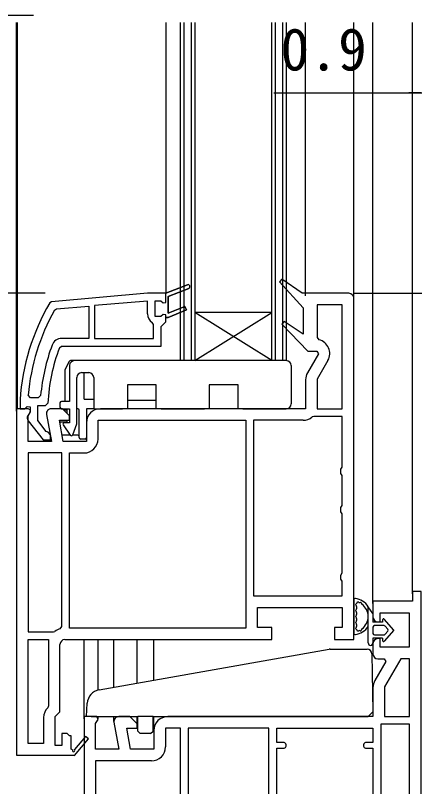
# Model space of a CAD drawing. Units: millimetres, scale not verified. Extents: x -525 to 525, y -783 to 779.
# Drawn here: x -314.2 to -231.4, y 24.7 to 185.1 of the extents above; entities that cross this region are included whole.
import ezdxf
from ezdxf.enums import TextEntityAlignment as Align

# ---------------------------------------------------------------- set-up
doc = ezdxf.new("R2010")
doc.units = ezdxf.units.MM
doc.header["$LTSCALE"] = 4
for name, color, linetype in [('0-2_YKK_11', 7, 'Continuous'), ('0-4_YKK_12', 2, 'Continuous'), ('0-5_YKK_13', 4, 'Continuous'), ('0-7_YKK_D', 6, 'Continuous')]:
    doc.layers.add(name, color=color, linetype=linetype)
doc.styles.add('ＭＳ ゴシック', font='')
doc.styles.get('ＭＳ ゴシック').set_extended_font_data('MS Gothic')

msp = doc.modelspace()

# ---------------------------------------------------------------- linework, layer by layer
at = {"layer": '0-2_YKK_11'}
for p, q in [((-306.142, 123.782), (-305.749, 124.036)), ((-305.126, 115.973), (-304.657, 116.3)), ((-254.495, 100.9), (-264.795, 100.9)), ((-239.995, 54.5), (-239.995, 52.3)), ((-241.395, 32.7), (-239.995, 32.7))]:
    msp.add_line(p, q, dxfattribs=at)
for points in [[(-244.995, 127.3), (-254.706, 127.3), (-258.9, 130.252), (-259.419, 129.661), (-254.495, 124.3), (-254.495, 118.835), (-258.407, 121.456), (-258.911, 120.851), (-253.509, 115.3), (-251.65, 115.3), (-251.323, 114.733), (-253.607, 110.777)], [(-278.248, 128.329), (-282.495, 126.638), (-282.495, 123.164), (-279.046, 124.571), (-278.744, 123.83), (-282.495, 122.3), (-282.995, 122.3), (-282.995, 122.8), (-283.586, 122.875), (-284.07, 122.5), (-285.195, 122.5), (-285.195, 125.7), (-284.07, 125.7), (-283.586, 125.325), (-282.995, 125.4), (-282.995, 127.3), (-278.543, 129.072), (-282.995, 127.3), (-286.795, 127.3), (-306.722, 125.557), (-307.11, 125.311)], [(-304.657, 116.3), (-283.995, 116.3), (-283.995, 120.4), (-283.495, 120.9), (-282.995, 121.4), (-282.995, 122.3), (-282.495, 122.3), (-278.744, 123.83), (-279.046, 124.571), (-282.495, 123.164), (-282.495, 126.638), (-278.248, 128.329)], [(-303.995, 55.301), (-260.995, 55.3), (-260.995, 57.8), (-263.995, 57.8), (-263.995, 62), (-246.395, 62), (-246.395, 57.8), (-247.995, 57.8), (-247.995, 55.3), (-243.995, 55.3), (-243.995, 126.3)], [(-286.795, 123), (-286.795, 125.694), (-297.795, 124.732), (-297.795, 117.9)], [(-305.749, 124.036), (-298.995, 124.627), (-298.995, 117.9), (-304.657, 117.9)], [(-246.395, 103.3), (-246.395, 124.9), (-251.595, 124.9), (-251.595, 118.113), (-251.208, 117.626)], [(-297.795, 117.9), (-285.595, 117.9), (-285.595, 120.809), (-285.826, 121.231)], [(-249.35, 113.35), (-251.595, 109.461), (-251.595, 103.3), (-246.395, 103.3)], [(-253.995, 109.327), (-253.995, 103.3), (-296.595, 103.3)], [(-309.008, 106.053), (-309.506, 105.6), (-311.113, 105.6), (-311.611, 106.146)], [(-313.294, 105.148), (-313.295, 105.115), (-313.295, 103.3), (-312.289, 103.3), (-311.793, 103.738), (-311.195, 103.7), (-311.195, 102.6), (-311.395, 102.2)], [(-311.583, 100.783), (-308.471, 96.8), (-306.995, 96.8), (-306.995, 97.901), (-307.471, 98.401), (-307.84, 98.592), (-309.595, 100.839), (-309.595, 104), (-308.025, 104), (-307.525, 104.471)], [(-313.995, 103.3), (-313.995, 31.3), (-302.129, 31.3), (-301.995, 31.223), (-299.091, 34.641), (-299.7, 35.159), (-302.011, 32.44)], [(-307.78, 102.127), (-306.788, 96.5), (-311.595, 96.5), (-311.595, 101.857), (-311.171, 102.535), (-311.137, 103), (-311.595, 103.3), (-312.495, 103.3), (-313.995, 103.3)], [(-299.495, 100.4), (-299.495, 96.5), (-304.351, 96.5), (-305.127, 100.9), (-302.995, 100.9), (-302.995, 101.8), (-304.495, 103.3), (-306.795, 103.3)], [(-264.795, 100.9), (-264.795, 64.4), (-246.395, 64.4), (-246.395, 67.434), (-246.645, 67.867), (-246.645, 68.733), (-246.395, 69.166), (-246.395, 81.434), (-246.645, 81.867), (-246.645, 82.733), (-246.395, 83.166), (-246.395, 89.434), (-246.645, 89.867), (-246.645, 90.733), (-246.395, 91.166), (-246.395, 101.7), (-252.305, 101.7), (-252.627, 101.583)], [(-266.395, 100.9), (-266.395, 57.7), (-302.995, 57.7), (-302.995, 94.1), (-299.995, 94.1)], [(-297.095, 97), (-297.095, 100.9), (-266.395, 100.9)], [(-311.595, 94.1), (-311.595, 56.9), (-306.363, 56.9), (-306.059, 57.003)], [(-304.954, 57.563), (-304.595, 58.042), (-304.595, 94.1), (-311.595, 94.1)], [(-229.995, 1.3), (-229.995, 65.3), (-231.795, 65.3), (-231.795, 63.3), (-239.995, 63.3), (-239.995, 60)], [(-238.995, 59), (-238.495, 59), (-238.495, 60.9), (-232.495, 60.9), (-232.495, 53.7), (-238.495, 53.7), (-238.495, 55.5), (-238.995, 55.5)], [(-311.595, 33.7), (-311.595, 55.3), (-307.395, 55.301), (-307.395, 41.501), (-307.543, 41.147)], [(-302.39, 32.374), (-302.695, 32.551), (-302.695, 35.3), (-302.995, 35.3), (-303.495, 35.8), (-304.595, 35.8), (-304.595, 33.3), (-305.995, 33.3), (-305.995, 39.3), (-304.995, 40.3), (-304.995, 54.301)], [(-238.995, 51.3), (-237.65, 51.3), (-237.323, 50.733), (-239.607, 46.777)], [(-239.995, 45.327), (-239.995, 39.3), (-282.595, 39.3)], [(-293.78, 38.126), (-292.788, 32.5), (-297.595, 32.5), (-297.595, 37.856), (-297.053, 38.724), (-297.373, 39.3), (-299.995, 39.3), (-299.995, 11.658), (-344.048, 9.35)], [(-308.395, 39.093), (-308.395, 33.701), (-311.595, 33.7)], [(-285.495, 36.4), (-285.495, 32.5), (-290.351, 32.5), (-291.127, 36.9), (-288.995, 36.9), (-288.995, 37.8), (-290.495, 39.3), (-292.795, 39.3)], [(-279.995, -0.3), (-279.995, 36.9), (-283.095, 36.9), (-283.095, 33)], [(-258.595, 33.9), (-259.995, 33.9), (-259.995, 36.9), (-239.995, 36.9), (-239.995, 33.9), (-241.395, 33.9)], [(-239.995, 32.7), (-239.995, -0.3), (-259.995, -0.3), (-259.995, 32.7), (-258.595, 32.7)], [(-285.995, 30.1), (-297.595, 30.1), (-297.595, 12.533)]]:
    msp.add_lwpolyline(points, dxfattribs=at)
for points in [[(-232.395, 39.3), (-232.395, 51.3), (-234.224, 51.3), (-237.595, 45.461), (-237.595, 39.3)], [(-261.595, -0.3), (-261.595, 36.9), (-278.395, 36.9), (-278.395, -0.3)], [(-238.395, 37.7), (-238.395, -0.3), (-232.395, -0.3), (-232.395, 37.7)]]:
    msp.add_lwpolyline(points, close=True, dxfattribs=at)
for centre, radius, start, end in [((-278.395, 128.7), 0.4, 291.69939, 111.69941), ((-278.395, 128.7), 0.4, 291.69939, 111.69941), ((-244.995, 126.3), 1, 0.00001, 89.99999), ((-267.395, 102.1), 46, 149.69629, 176.20063), ((-267.395, 102.1), 44.4, 150.76927, 174.77219), ((-284.695, 123), 2.1, 180.00001, 237.42104), ((-304.657, 115.8), 2.1, 90, 159.81284), ((-251.861, 114.8), 2.9, 329.99998, 76.9794), ((-267.396, 102.1), 41.8, 159.8128, 174.57386), ((-267.395, 102.1), 40.2, 159.81283, 176.6194), ((-251.095, 109.327), 2.9, 150.00001, 180.00002), ((-306.795, 102.3), 1, 90, 189.99998), ((-296.595, 100.4), 2.9, 90.00001, 179.99999), ((-310.795, 101.4), 1, 126.86989, 218.08672), ((-254.495, 103.8), 2.9, 269.99998, 310.11918), ((-299.995, 97), 2.9, 270.00001, 359.99999), ((-238.995, 60), 1, 180.00001, 269.99999), ((-303.995, 54.301), 3.4, 106.3827, 127.37008), ((-303.995, 54.301), 1, 90.00001, 179.99999), ((-238.995, 54.5), 1, 90.00001, 179.99999), ((-238.995, 52.3), 1, 180.00001, 269.99999), ((-237.095, 45.327), 2.9, 150.00001, 180.00002), ((-305.495, 39.093), 2.9, 134.90088, 179.99999), ((-292.795, 38.3), 1, 90, 189.99998), ((-282.595, 36.4), 2.9, 90.00001, 179.99999), ((-258.595, 33.3), 0.6, 269.99999, 90.00001), ((-241.395, 33.3), 0.6, 89.99999, 270.00001), ((-302.173, 32.249), 0.25, 149.99997, 49.64296), ((-285.995, 33), 2.9, 270.00001, 359.99999)]:
    msp.add_arc(centre, radius, start, end, dxfattribs=at)
at = {"layer": '0-4_YKK_12'}
for p, q in [((-310.482, 185.07), (-345.102, 185.07)), ((-313.995, 102.8), (-313.995, 183.57)), ((-313.796, 103.3), (-313.796, 183.57)), ((-282.995, 183.57), (-282.995, 127.3)), ((-279.995, 113.301), (-279.995, 183.57)), ((-279.295, 183.57), (-279.295, 113.301)), ((-277.695, 113.301), (-277.695, 183.57)), ((-276.995, 183.57), (-276.995, 113.301)), ((-260.995, 113.301), (-260.995, 183.57)), ((-260.295, 183.57), (-260.295, 113.301)), ((-258.695, 113.301), (-258.695, 183.57)), ((-257.995, 183.57), (-257.995, 113.301)), ((-253.995, 126.8), (-253.995, 183.57)), ((-243.995, 126.3), (-243.995, 183.57)), ((-239.995, 62.8), (-239.995, 183.57)), ((-231.795, 64.8), (-231.795, 183.57)), ((-260.995, 113.301), (-276.995, 123.301)), ((-257.995, 113.301), (-279.995, 113.301)), ((-299.995, 38.8), (-299.995, 55.301)), ((-297.095, 44.808), (-297.095, 55.301)), ((-293.795, 45.401), (-293.795, 55.301)), ((-288.995, 46.247), (-288.995, 55.301)), ((-285.495, 46.864), (-285.495, 55.301)), ((-297.095, 38.8), (-297.095, 39.3)), ((-293.795, 38.3), (-293.795, 39.3)), ((-288.995, 37.593), (-288.995, 39.3)), ((-285.495, 36.4), (-285.495, 39.3))]:
    msp.add_line(p, q, dxfattribs=at)
msp.add_lwpolyline([(-276.995, 113.301), (-260.995, 123.301), (-276.995, 123.301)], dxfattribs=at)
at = {"layer": '0-5_YKK_13'}
for p, q in [((-303.078, 113.134), (-303.964, 111.364)), ((-302.995, 112.3), (-302.995, 104.8)), ((-301.995, 113.3), (-302.81, 113.3)), ((-257.995, 113.3), (-301.995, 113.3)), ((-256.995, 112.3), (-256.995, 104.3)), ((-303.995, 111.229), (-303.995, 104.8)), ((-300.495, 110.8), (-298.995, 110.8)), ((-299.995, 105.3), (-299.995, 110.8)), ((-301.495, 100.272), (-301.495, 109.8)), ((-297.995, 109.8), (-297.995, 103.3)), ((-284.995, 108.3), (-290.995, 108.3)), ((-284.995, 103.3), (-284.995, 108.3)), ((-267.995, 108.3), (-273.995, 108.3)), ((-267.995, 103.3), (-267.995, 108.3)), ((-304.995, 104.5), (-304.995, 103.6)), ((-302.995, 104.8), (-304.695, 104.8)), ((-299.995, 105.3), (-297.995, 105.3)), ((-290.995, 105.05), (-284.995, 105.05)), ((-304.695, 103.3), (-302.995, 103.3)), ((-303.495, 103), (-304.195, 103)), ((-303.495, 103), (-303.495, 103.3)), ((-303.495, 102.3), (-303.495, 103)), ((-302.995, 103.3), (-302.995, 100.4)), ((-301.295, 103.3), (-301.495, 103.3)), ((-300.995, 97.3), (-300.995, 103)), ((-297.995, 103.3), (-299.495, 103.3)), ((-299.495, 103.3), (-299.495, 97.3)), ((-297.995, 103.3), (-291.995, 103.3)), ((-283.995, 103.3), (-284.995, 103.3)), ((-283.995, 103.3), (-274.995, 103.3)), ((-266.995, 103.3), (-267.995, 103.3)), ((-266.995, 103.3), (-257.995, 103.3)), ((-304.995, 100.5), (-304.995, 100.869)), ((-304.995, 100.5), (-304.995, 100.154)), ((-303.495, 100.5), (-304.995, 100.5)), ((-304.341, 99.928), (-302.869, 97.826)), ((-302.995, 100.4), (-304.095, 100.4)), ((-303.495, 100.5), (-303.495, 100.9)), ((-302.341, 97.895), (-301.514, 100.169)), ((-302.849, 97.8), (-304.58, 97.8)), ((-301.295, 97.8), (-302.397, 97.8)), ((-299.795, 97), (-300.695, 97)), ((-243.996, 63.564), (-243.996, 56.636)), ((-243.396, 62.164), (-243.396, 61.732)), ((-243.396, 60.932), (-243.396, 60.5)), ((-240.995, 54.599), (-240.995, 62.149)), ((-239.995, 60.7), (-240.995, 62.149)), ((-243.396, 59.7), (-243.396, 59.268)), ((-239.995, 60.7), (-239.995, 58.9)), ((-237.995, 59.398), (-237.995, 58.9)), ((-235.695, 57.25), (-237.639, 59.529)), ((-243.396, 58.468), (-243.396, 58.036)), ((-237.995, 58.9), (-239.995, 58.9)), ((-239.995, 57.9), (-239.995, 56.6)), ((-237.696, 58.2), (-239.695, 58.2)), ((-236.913, 57.445), (-237.467, 58.095)), ((-239.695, 56.3), (-237.696, 56.3)), ((-235.695, 57.25), (-237.639, 54.971)), ((-237.467, 56.405), (-236.913, 57.055)), ((-239.995, 55.6), (-239.995, 54.6)), ((-237.995, 55.6), (-239.995, 55.6)), ((-237.995, 55.6), (-237.995, 55.102)), ((-296.851, 44.862), (-249.082, 53.285)), ((-248.908, 53.3), (-241.223, 53.3)), ((-299.495, 39.3), (-299.325, 42.09)), ((-298.497, 39.3), (-299.495, 39.3)), ((-298.497, 39.3), (-288.845, 39.3)), ((-285.645, 39.3), (-288.845, 39.3)), ((-288.819, 36.3), (-288.845, 39.3)), ((-285.672, 36.3), (-285.645, 39.3)), ((-285.645, 39.3), (-240.995, 39.3)), ((-240.978, 39.3), (-240.995, 39.3)), ((-288.819, 36.3), (-288.31, 35.8)), ((-286.18, 35.8), (-288.31, 35.8)), ((-286.18, 35.8), (-285.672, 36.3))]:
    msp.add_line(p, q, dxfattribs=at)
for points in [[(-290.995, 108.3), (-290.995, 103.3), (-291.995, 103.3)], [(-273.995, 108.3), (-273.995, 103.3), (-274.995, 103.3)], [(-240.223, 52.317), (-240.013, 40.3), (-240.978, 39.3)]]:
    msp.add_lwpolyline(points, dxfattribs=at)
for centre, radius, start, end in [((-302.81, 113), 0.3, 90, 153.43495), ((-301.995, 112.3), 1, 90, 180), ((-257.995, 112.3), 1, 0, 90), ((-303.695, 111.229), 0.3, 153.43495, 180), ((-300.495, 109.8), 1, 90, 180), ((-298.995, 109.8), 1, 0, 90), ((-304.695, 104.5), 0.3, 90, 180), ((-257.995, 104.3), 1, 270, 0), ((-304.695, 103.6), 0.3, 180, 270), ((-301.295, 103), 0.3, 0, 90), ((-304.095, 100.1), 0.3, 90, 215), ((-301.795, 100.272), 0.3, 340, 0), ((-302.623, 97.998), 0.3, 215, 340), ((-301.295, 97.5), 0.3, 0, 90), ((-300.695, 97.3), 0.3, 180, 270), ((-299.795, 97.3), 0.3, 270, 0), ((-243.696, 63.564), 0.3, 81.79391, 180), ((-244.195, 60.1), 3.8, 32.63687, 81.79391), ((-243.396, 62.564), 0.2, 121.83486, 233.1301), ((-243.66, 62.989), 0.3, 301.83486, 339.97791), ((-243.096, 62.783), 0.3, 67.71823, 159.97791), ((-244.195, 60.1), 3.2, 66.85224, 67.71823), ((-242.82, 63.318), 0.3, 246.85224, 296.63299), ((-242.595, 62.871), 0.2, 3.36701, 116.63299), ((-242.096, 62.901), 0.3, 183.36701, 233.14776), ((-244.195, 60.1), 3.2, 306.85224, 53.14776), ((-243.396, 61.332), 0.2, 126.8699, 233.1301), ((-243.696, 62.164), 0.3, 0, 53.1301), ((-243.696, 61.732), 0.3, 306.8699, 0), ((-243.696, 60.932), 0.3, 0, 53.1301), ((-243.396, 60.1), 0.2, 126.8699, 233.1301), ((-243.696, 60.5), 0.3, 306.8699, 0), ((-243.696, 59.7), 0.3, 0, 53.1301), ((-237.793, 59.398), 0.202, 40.46378, 180.00002), ((-244.195, 60.1), 3.8, 278.20609, 327.36313), ((-243.396, 58.868), 0.2, 126.8699, 233.1301), ((-243.396, 57.636), 0.2, 126.8699, 238.16514), ((-243.696, 59.268), 0.3, 306.8699, 0), ((-243.696, 58.468), 0.3, 0, 53.1301), ((-243.696, 58.036), 0.3, 306.8699, 0), ((-239.695, 57.9), 0.3, 90, 180), ((-237.696, 57.9), 0.3, 40.46381, 90), ((-243.696, 56.636), 0.3, 180, 278.20609), ((-243.66, 57.211), 0.3, 20.02209, 58.16514), ((-243.096, 57.417), 0.3, 200.02209, 292.28177), ((-244.195, 60.1), 3.2, 292.28177, 293.14776), ((-242.82, 56.882), 0.3, 63.36701, 113.14776), ((-242.595, 57.329), 0.2, 243.36701, 356.63299), ((-242.096, 57.299), 0.3, 126.85224, 176.63299), ((-239.695, 56.6), 0.3, 180, 270), ((-237.696, 56.6), 0.3, 270, 319.53619), ((-237.141, 57.25), 0.3, 319.53619, 40.46381), ((-240.495, 54.6), 0.5, 179.88541, 0), ((-240.495, 54.599), 0.5, 180.11462, 359.88538), ((-237.793, 55.102), 0.202, 180, 319.53619), ((-248.908, 52.3), 1, 90, 100), ((-241.223, 52.3), 1, 1, 90), ((-296.33, 41.907), 3, 100, 176.5)]:
    msp.add_arc(centre, radius, start, end, dxfattribs=at)
at = {"layer": '0-7_YKK_D'}
for p, q in [((-229.975, 168.993), (-232.525, 168.993)), ((-308.047, 127.3), (-366, 127.3)), ((-243.995, 127.3), (-69.504, 127.3))]:
    msp.add_line(p, q, dxfattribs=at)
msp.add_lwpolyline([(-260.598, 168.993), (-229.975, 168.993), (-229.075, 168.993)], dxfattribs=at)

# ---------------------------------------------------------------- texts
at = {"layer": '0-7_YKK_D', "style": 'ＭＳ ゴシック'}
msp.add_text('0.9', height=8.798, dxfattribs=at).set_placement((-259.211, 170.993), align=Align.BOTTOM_LEFT)

doc.saveas('drawing.dxf')
